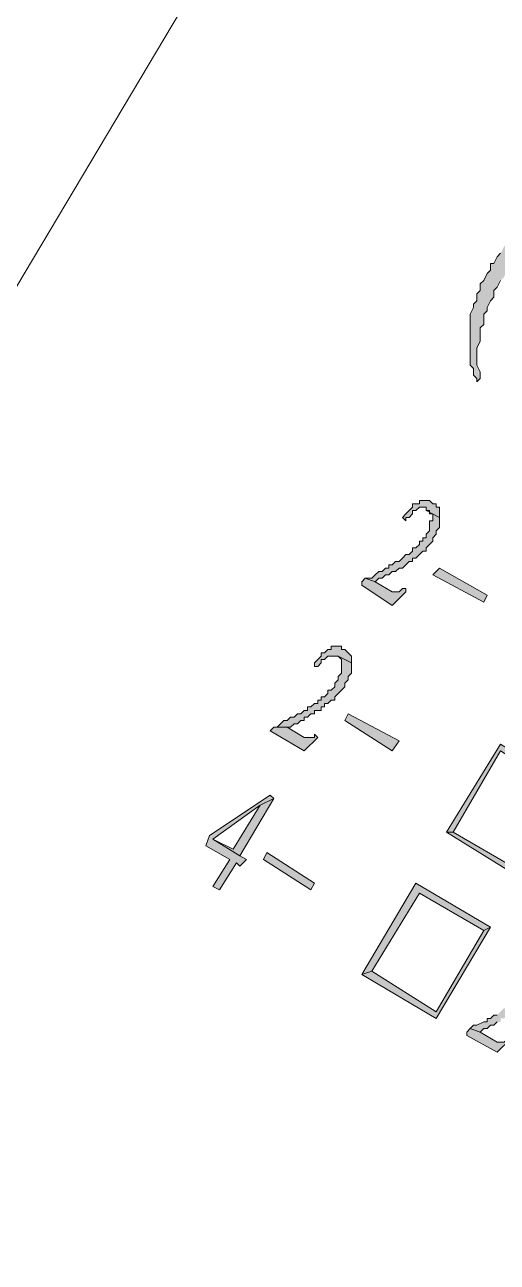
# Model space of a CAD drawing. Header units: millimetres. Extents: x 6 to 291, y 4 to 206.
# Drawn here: x 181.08 to 186.99, y 89.15 to 104.63 of the extents above; entities that cross this region are included whole.
import ezdxf

# ---------------------------------------------------------------- set-up
doc = ezdxf.new("R2010")
doc.units = ezdxf.units.MM
doc.layers.add('C00-00-00', color=7, linetype='Continuous')

msp = doc.modelspace()

# ---------------------------------------------------------------- hatches: boundary and pattern name
at = {"layer": 'C00-00-00'}
h = msp.add_hatch(color=256, dxfattribs=at)
h.dxf.hatch_style = 2
h.paths.add_polyline_path([(188.129328, 102.531338), (188.086994, 102.531338), (188.044661, 102.531338), (188.002328, 102.489005), (187.917661, 102.489005), (187.875328, 102.489005), (187.832994, 102.446672), (187.748328, 102.446672), (187.705994, 102.404338), (187.663661, 102.362005), (187.578994, 102.362005), (187.536661, 102.319672), (187.494328, 102.277338), (187.451994, 102.277338), (187.409661, 102.235005), (187.367328, 102.192672), (187.324994, 102.150338), (187.282661, 102.150338), (187.240328, 102.108005), (187.197994, 102.023338), (187.155661, 101.981005), (187.155661, 101.938672), (187.113328, 101.896338), (187.070994, 101.854005), (187.028661, 101.769338), (186.986328, 101.727005), (186.943994, 101.642338), (186.901661, 101.642338), (186.901661, 101.557672), (186.859328, 101.515338), (186.816994, 101.430672), (186.774661, 101.388338), (186.774661, 101.303672), (186.732328, 101.261338), (186.732328, 101.176672), (186.689994, 101.134338), (186.689994, 101.092005), (186.647661, 101.007338), (186.647661, 100.965005), (186.647661, 100.880338), (186.647661, 100.499338), (186.647661, 100.414672), (186.647661, 100.372338), (186.689994, 100.330005), (186.689994, 100.245338), (186.732328, 100.203005), (186.732328, 100.160672), (186.774661, 100.203005), (186.774661, 100.245338), (186.774661, 100.287672), (186.732328, 100.372338), (186.732328, 100.584005), (186.774661, 100.668672), (186.774661, 100.711005), (186.774661, 100.795672), (186.774661, 100.838005), (186.816994, 100.880338), (186.816994, 100.922672), (186.816994, 101.007338), (186.859328, 101.049672), (186.859328, 101.092005), (186.901661, 101.176672), (186.943994, 101.219005), (186.943994, 101.303672), (186.986328, 101.346005), (187.028661, 101.430672), (187.070994, 101.473005), (187.113328, 101.557672), (187.155661, 101.642338), (187.155661, 101.684672), (187.197994, 101.769338), (187.240328, 101.811672), (187.282661, 101.854005), (187.324994, 101.938672), (187.367328, 101.981005), (187.409661, 102.023338), (187.451994, 102.065672), (187.494328, 102.108005), (187.536661, 102.150338), (187.578994, 102.192672), (187.621328, 102.192672), (187.663661, 102.235005), (187.705994, 102.277338), (187.748328, 102.319672), (187.790661, 102.362005), (187.875328, 102.362005), (187.917661, 102.404338), (187.959994, 102.404338), (188.044661, 102.446672), (188.086994, 102.489005)])
h = msp.add_hatch(color=256, dxfattribs=at)
h.dxf.hatch_style = 2
h.paths.add_polyline_path([(186.181998, 98.636672), (186.139665, 98.679005), (186.012665, 98.679005), (186.012665, 98.636672), (185.970331, 98.636672), (185.927998, 98.636672), (185.927998, 98.594338), (185.885665, 98.552005), (185.843331, 98.509672), (185.800998, 98.467338), (185.843331, 98.425005), (185.843331, 98.467338), (185.885665, 98.467338), (185.927998, 98.509672), (185.927998, 98.552005), (185.970331, 98.552005), (186.012665, 98.594338), (186.097331, 98.594338), (186.097331, 98.552005), (186.266665, 98.467338), (186.266665, 98.552005), (186.266665, 98.594338), (186.224331, 98.594338), (186.224331, 98.636672)])
h = msp.add_hatch(color=256, dxfattribs=at)
h.dxf.hatch_style = 2
h.paths.add_polyline_path([(186.266667, 98.467334), (186.097333, 98.552001), (186.139667, 98.552001), (186.139667, 98.509668), (186.182, 98.509668), (186.182, 98.425001), (186.139667, 98.425001), (186.139667, 98.382668), (186.139667, 98.340334), (186.139667, 98.298001), (186.097333, 98.255668), (186.097333, 98.213334), (186.055, 98.213334), (186.055, 98.171001), (186.012667, 98.171001), (186.012667, 98.128668), (185.970333, 98.086334), (185.928, 98.086334), (185.928, 98.044001), (185.885667, 98.001668), (185.843333, 98.001668), (185.801, 97.959334), (185.758667, 97.917001), (185.716333, 97.917001), (185.674, 97.874668), (185.631667, 97.874668), (185.631667, 97.832334), (185.589333, 97.832334), (185.547, 97.790001), (185.504667, 97.790001), (185.462333, 97.747668), (185.42, 97.705334), (185.335333, 97.705334), (185.462333, 97.663001), (185.504667, 97.705334), (185.547, 97.705334), (185.589333, 97.747668), (185.631667, 97.747668), (185.674, 97.790001), (185.716333, 97.790001), (185.758667, 97.832334), (185.801, 97.832334), (185.843333, 97.874668), (185.885667, 97.917001), (185.928, 97.917001), (185.928, 97.959334), (185.970333, 97.959334), (186.012667, 98.001668), (186.055, 98.044001), (186.097333, 98.044001), (186.097333, 98.086334), (186.139667, 98.128668), (186.182, 98.171001), (186.182, 98.213334), (186.224333, 98.255668), (186.224333, 98.298001), (186.266667, 98.340334), (186.266667, 98.382668)])
h = msp.add_hatch(color=256, dxfattribs=at)
h.dxf.hatch_style = 2
h.paths.add_polyline_path([(186.266667, 97.832336), (186.859331, 97.493669), (186.817004, 97.409001), (186.181998, 97.747667)])
h = msp.add_hatch(color=256, dxfattribs=at)
h.dxf.hatch_style = 2
h.paths.add_polyline_path([(185.84334, 97.536004), (185.84334, 97.578337), (185.801006, 97.578337), (185.758673, 97.536004), (185.71634, 97.536004), (185.674006, 97.536004), (185.46234, 97.663004), (185.33534, 97.705337), (185.293006, 97.663004), (185.293006, 97.62067), (185.674006, 97.36667)])
h = msp.add_hatch(color=256, dxfattribs=at)
h.dxf.hatch_style = 2
h.paths.add_polyline_path([(185.166007, 96.647), (184.996674, 96.731666), (185.039007, 96.689333), (185.039007, 96.562333), (185.039007, 96.52), (184.996674, 96.477666), (184.996674, 96.435333), (184.95434, 96.393), (184.95434, 96.350666), (184.912007, 96.308333), (184.869674, 96.308333), (184.869674, 96.266), (184.82734, 96.223666), (184.785007, 96.223666), (184.785007, 96.181333), (184.742674, 96.181333), (184.742674, 96.139), (184.70034, 96.139), (184.658007, 96.096666), (184.615674, 96.096666), (184.615674, 96.054333), (184.57334, 96.054333), (184.531007, 96.012), (184.488674, 96.012), (184.44634, 95.969666), (184.404007, 95.969666), (184.361674, 95.927333), (184.31934, 95.927333), (184.277007, 95.885), (184.234674, 95.842666), (184.361674, 95.842666), (184.404007, 95.842666), (184.44634, 95.885), (184.488674, 95.885), (184.531007, 95.927333), (184.57334, 95.927333), (184.57334, 95.969666), (184.615674, 95.969666), (184.658007, 96.012), (184.70034, 96.012), (184.70034, 96.054333), (184.742674, 96.054333), (184.785007, 96.054333), (184.785007, 96.096666), (184.82734, 96.096666), (184.82734, 96.139), (184.869674, 96.139), (184.912007, 96.181333), (184.95434, 96.181333), (184.95434, 96.223666), (184.996674, 96.266), (185.039007, 96.308333), (185.08134, 96.350666), (185.08134, 96.393), (185.123674, 96.435333), (185.123674, 96.477666), (185.166007, 96.52), (185.166007, 96.562333), (185.166007, 96.604666)])
h = msp.add_hatch(color=256, dxfattribs=at)
h.dxf.hatch_style = 2
h.paths.add_polyline_path([(185.081339, 96.816337), (185.039005, 96.816337), (185.039005, 96.85867), (184.912005, 96.85867), (184.912005, 96.816337), (184.869672, 96.816337), (184.827339, 96.774004), (184.785005, 96.774004), (184.785005, 96.73167), (184.742672, 96.689337), (184.700339, 96.647004), (184.700339, 96.60467), (184.742672, 96.60467), (184.785005, 96.647004), (184.785005, 96.689337), (184.827339, 96.689337), (184.869672, 96.73167), (184.954339, 96.73167), (184.996672, 96.73167), (185.166005, 96.647004), (185.166005, 96.689337), (185.166005, 96.73167), (185.123672, 96.774004)])
h = msp.add_hatch(color=256, dxfattribs=at)
h.dxf.hatch_style = 2
h.paths.add_polyline_path([(185.123665, 96.012001), (185.758671, 95.673335), (185.674003, 95.546332), (185.081339, 95.927333)])
h = msp.add_hatch(color=256, dxfattribs=at)
h.dxf.hatch_style = 2
h.paths.add_polyline_path([(184.742664, 95.715669), (184.700331, 95.758002), (184.700331, 95.715669), (184.657997, 95.715669), (184.573331, 95.715669), (184.361664, 95.842669), (184.234664, 95.842669), (184.192331, 95.842669), (184.149997, 95.800336), (184.573331, 95.546336)])
h = msp.add_hatch(color=256, dxfattribs=at)
h.dxf.hatch_style = 2
h.paths.add_polyline_path([(187.917664, 95.080671), (187.028664, 95.631004), (186.351331, 94.530337), (186.435997, 94.530337), (187.028664, 95.546337), (187.832997, 95.038337)])
h = msp.add_hatch(color=256, dxfattribs=at)
h.dxf.hatch_style = 2
h.paths.add_polyline_path([(187.917664, 95.080671), (187.832997, 95.038337), (187.240331, 94.064671), (186.435997, 94.530337), (186.351331, 94.530337), (187.240331, 93.980004)])
h = msp.add_hatch(color=256, dxfattribs=at)
h.dxf.hatch_style = 2
h.paths.add_polyline_path([(184.192326, 94.953668), (184.149993, 94.996001), (183.387993, 94.488001), (183.34566, 94.361001), (183.641993, 94.191668), (183.430326, 93.853001), (183.514993, 93.810668), (183.72666, 94.149334), (183.768993, 94.107001), (183.85366, 94.191668), (183.768993, 94.234001), (183.430326, 94.445668), (184.022993, 94.869001)])
h = msp.add_hatch(color=256, dxfattribs=at)
h.dxf.hatch_style = 2
h.paths.add_polyline_path([(184.192326, 94.953668), (184.023005, 94.868999), (183.684331, 94.318669), (183.430341, 94.445672), (183.768999, 94.234001)])
h = msp.add_hatch(color=256, dxfattribs=at)
h.dxf.hatch_style = 2
h.paths.add_polyline_path([(184.107674, 94.276335), (184.700338, 93.895334), (184.657996, 93.810666), (184.065331, 94.191666)])
h = msp.add_hatch(color=256, dxfattribs=at)
h.dxf.hatch_style = 2
h.paths.add_polyline_path([(186.901673, 93.345005), (185.97034, 93.895338), (185.293006, 92.752338), (185.420006, 92.794672), (186.012673, 93.768338), (186.817006, 93.302672)])
h = msp.add_hatch(color=256, dxfattribs=at)
h.dxf.hatch_style = 2
h.paths.add_polyline_path([(186.901673, 93.345005), (186.817006, 93.302672), (186.22434, 92.286672), (185.420006, 92.794672), (185.293006, 92.752338), (186.22434, 92.202005)])
h = msp.add_hatch(color=256, dxfattribs=at)
h.dxf.hatch_style = 2
h.paths.add_polyline_path([(187.579006, 92.837001), (187.409672, 92.921668), (187.452006, 92.879334), (187.452006, 92.794668), (187.409672, 92.752334), (187.409672, 92.710001), (187.409672, 92.667668), (187.367339, 92.625334), (187.367339, 92.583001), (187.325006, 92.540668), (187.282672, 92.498334), (187.240339, 92.456001), (187.198006, 92.413668), (187.155672, 92.371334), (187.113339, 92.329001), (187.071006, 92.329001), (187.028672, 92.286668), (186.986339, 92.244334), (186.944006, 92.244334), (186.901672, 92.202001), (186.859339, 92.202001), (186.859339, 92.159668), (186.817006, 92.159668), (186.732339, 92.117334), (186.690006, 92.117334), (186.647672, 92.075001), (186.774672, 92.032668), (186.817006, 92.075001), (186.859339, 92.075001), (186.901672, 92.117334), (186.944006, 92.117334), (186.986339, 92.159668), (187.028672, 92.159668), (187.028672, 92.202001), (187.071006, 92.202001), (187.113339, 92.244334), (187.155672, 92.244334), (187.155672, 92.286668), (187.198006, 92.286668), (187.198006, 92.329001), (187.240339, 92.329001), (187.282672, 92.371334), (187.325006, 92.413668), (187.367339, 92.413668), (187.367339, 92.456001), (187.409672, 92.498334), (187.452006, 92.498334), (187.452006, 92.540668), (187.494339, 92.583001), (187.494339, 92.625334), (187.536672, 92.667668), (187.536672, 92.710001), (187.536672, 92.752334), (187.579006, 92.794668)])
h = msp.add_hatch(color=256, dxfattribs=at)
h.dxf.hatch_style = 2
h.paths.add_polyline_path([(187.155663, 91.948005), (187.113329, 91.948005), (187.070996, 91.905672), (186.986329, 91.905672), (186.774663, 92.032672), (186.647663, 92.075005), (186.605329, 92.032672), (186.605329, 91.990338), (186.986329, 91.778672)])

# ---------------------------------------------------------------- linework, layer by layer
at = {"layer": 'C00-00-00', "lineweight": 5}
msp.add_lwpolyline([(199.940331, 133.223005), (159.257996, 64.854665)], dxfattribs=at)
at = {"layer": 'C00-00-00', "lineweight": 13}
for points in [[(187.028661, 101.769338), (186.986328, 101.727005), (186.943994, 101.642338), (186.901661, 101.642338), (186.901661, 101.557672), (186.859328, 101.515338), (186.816994, 101.430672), (186.774661, 101.388338), (186.774661, 101.303672), (186.732328, 101.261338), (186.732328, 101.176672), (186.689994, 101.134338), (186.689994, 101.092005), (186.647661, 101.007338), (186.647661, 100.965005), (186.647661, 100.880338), (186.647661, 100.499338), (186.647661, 100.414672), (186.647661, 100.372338), (186.689994, 100.330005), (186.689994, 100.245338), (186.732328, 100.203005), (186.732328, 100.160672), (186.774661, 100.203005), (186.774661, 100.245338), (186.774661, 100.287672), (186.732328, 100.372338), (186.732328, 100.584005), (186.774661, 100.668672), (186.774661, 100.711005), (186.774661, 100.795672), (186.774661, 100.838005), (186.816994, 100.880338), (186.816994, 100.922672), (186.816994, 101.007338), (186.859328, 101.049672), (186.859328, 101.092005), (186.901661, 101.176672), (186.943994, 101.219005), (186.943994, 101.303672), (186.986328, 101.346005), (187.028661, 101.430672)], [(186.986339, 92.244334), (186.944006, 92.244334), (186.901672, 92.202001), (186.859339, 92.202001), (186.859339, 92.159668), (186.817006, 92.159668), (186.732339, 92.117334), (186.690006, 92.117334), (186.647672, 92.075001), (186.774672, 92.032668), (186.817006, 92.075001), (186.859339, 92.075001), (186.901672, 92.117334), (186.944006, 92.117334), (186.986339, 92.159668)]]:
    msp.add_lwpolyline(points, dxfattribs=at)
for points in [[(186.181998, 98.636672), (186.139665, 98.679005), (186.012665, 98.679005), (186.012665, 98.636672), (185.970331, 98.636672), (185.927998, 98.636672), (185.927998, 98.594338), (185.885665, 98.552005), (185.843331, 98.509672), (185.800998, 98.467338), (185.843331, 98.425005), (185.843331, 98.467338), (185.885665, 98.467338), (185.927998, 98.509672), (185.927998, 98.552005), (185.970331, 98.552005), (186.012665, 98.594338), (186.097331, 98.594338), (186.097331, 98.552005), (186.266665, 98.467338), (186.266665, 98.552005), (186.266665, 98.594338), (186.224331, 98.594338), (186.224331, 98.636672)], [(186.266667, 98.467334), (186.097333, 98.552001), (186.139667, 98.552001), (186.139667, 98.509668), (186.182, 98.509668), (186.182, 98.425001), (186.139667, 98.425001), (186.139667, 98.382668), (186.139667, 98.340334), (186.139667, 98.298001), (186.097333, 98.255668), (186.097333, 98.213334), (186.055, 98.213334), (186.055, 98.171001), (186.012667, 98.171001), (186.012667, 98.128668), (185.970333, 98.086334), (185.928, 98.086334), (185.928, 98.044001), (185.885667, 98.001668), (185.843333, 98.001668), (185.801, 97.959334), (185.758667, 97.917001), (185.716333, 97.917001), (185.674, 97.874668), (185.631667, 97.874668), (185.631667, 97.832334), (185.589333, 97.832334), (185.547, 97.790001), (185.504667, 97.790001), (185.462333, 97.747668), (185.42, 97.705334), (185.335333, 97.705334), (185.462333, 97.663001), (185.504667, 97.705334), (185.547, 97.705334), (185.589333, 97.747668), (185.631667, 97.747668), (185.674, 97.790001), (185.716333, 97.790001), (185.758667, 97.832334), (185.801, 97.832334), (185.843333, 97.874668), (185.885667, 97.917001), (185.928, 97.917001), (185.928, 97.959334), (185.970333, 97.959334), (186.012667, 98.001668), (186.055, 98.044001), (186.097333, 98.044001), (186.097333, 98.086334), (186.139667, 98.128668), (186.182, 98.171001), (186.182, 98.213334), (186.224333, 98.255668), (186.224333, 98.298001), (186.266667, 98.340334), (186.266667, 98.382668)], [(186.266667, 97.832336), (186.859331, 97.493669), (186.817004, 97.409001), (186.181998, 97.747667)], [(185.84334, 97.536004), (185.84334, 97.578337), (185.801006, 97.578337), (185.758673, 97.536004), (185.71634, 97.536004), (185.674006, 97.536004), (185.46234, 97.663004), (185.33534, 97.705337), (185.293006, 97.663004), (185.293006, 97.62067), (185.674006, 97.36667)], [(185.166007, 96.647), (184.996674, 96.731666), (185.039007, 96.689333), (185.039007, 96.562333), (185.039007, 96.52), (184.996674, 96.477666), (184.996674, 96.435333), (184.95434, 96.393), (184.95434, 96.350666), (184.912007, 96.308333), (184.869674, 96.308333), (184.869674, 96.266), (184.82734, 96.223666), (184.785007, 96.223666), (184.785007, 96.181333), (184.742674, 96.181333), (184.742674, 96.139), (184.70034, 96.139), (184.658007, 96.096666), (184.615674, 96.096666), (184.615674, 96.054333), (184.57334, 96.054333), (184.531007, 96.012), (184.488674, 96.012), (184.44634, 95.969666), (184.404007, 95.969666), (184.361674, 95.927333), (184.31934, 95.927333), (184.277007, 95.885), (184.234674, 95.842666), (184.361674, 95.842666), (184.404007, 95.842666), (184.44634, 95.885), (184.488674, 95.885), (184.531007, 95.927333), (184.57334, 95.927333), (184.57334, 95.969666), (184.615674, 95.969666), (184.658007, 96.012), (184.70034, 96.012), (184.70034, 96.054333), (184.742674, 96.054333), (184.785007, 96.054333), (184.785007, 96.096666), (184.82734, 96.096666), (184.82734, 96.139), (184.869674, 96.139), (184.912007, 96.181333), (184.95434, 96.181333), (184.95434, 96.223666), (184.996674, 96.266), (185.039007, 96.308333), (185.08134, 96.350666), (185.08134, 96.393), (185.123674, 96.435333), (185.123674, 96.477666), (185.166007, 96.52), (185.166007, 96.562333), (185.166007, 96.604666)], [(185.081339, 96.816337), (185.039005, 96.816337), (185.039005, 96.85867), (184.912005, 96.85867), (184.912005, 96.816337), (184.869672, 96.816337), (184.827339, 96.774004), (184.785005, 96.774004), (184.785005, 96.73167), (184.742672, 96.689337), (184.700339, 96.647004), (184.700339, 96.60467), (184.742672, 96.60467), (184.785005, 96.647004), (184.785005, 96.689337), (184.827339, 96.689337), (184.869672, 96.73167), (184.954339, 96.73167), (184.996672, 96.73167), (185.166005, 96.647004), (185.166005, 96.689337), (185.166005, 96.73167), (185.123672, 96.774004)], [(185.123665, 96.012001), (185.758671, 95.673335), (185.674003, 95.546332), (185.081339, 95.927333)], [(184.742664, 95.715669), (184.700331, 95.758002), (184.700331, 95.715669), (184.657997, 95.715669), (184.573331, 95.715669), (184.361664, 95.842669), (184.234664, 95.842669), (184.192331, 95.842669), (184.149997, 95.800336), (184.573331, 95.546336)], [(187.917664, 95.080671), (187.028664, 95.631004), (186.351331, 94.530337), (186.435997, 94.530337), (187.028664, 95.546337), (187.832997, 95.038337)], [(187.917664, 95.080671), (187.832997, 95.038337), (187.240331, 94.064671), (186.435997, 94.530337), (186.351331, 94.530337), (187.240331, 93.980004)], [(184.192326, 94.953668), (184.149993, 94.996001), (183.387993, 94.488001), (183.34566, 94.361001), (183.641993, 94.191668), (183.430326, 93.853001), (183.514993, 93.810668), (183.72666, 94.149334), (183.768993, 94.107001), (183.85366, 94.191668), (183.768993, 94.234001), (183.430326, 94.445668), (184.022993, 94.869001)], [(184.192326, 94.953668), (184.023005, 94.868999), (183.684331, 94.318669), (183.430341, 94.445672), (183.768999, 94.234001)], [(184.107674, 94.276335), (184.700338, 93.895334), (184.657996, 93.810666), (184.065331, 94.191666)], [(186.901673, 93.345005), (185.97034, 93.895338), (185.293006, 92.752338), (185.420006, 92.794672), (186.012673, 93.768338), (186.817006, 93.302672)], [(186.901673, 93.345005), (186.817006, 93.302672), (186.22434, 92.286672), (185.420006, 92.794672), (185.293006, 92.752338), (186.22434, 92.202005)], [(187.155663, 91.948005), (187.113329, 91.948005), (187.070996, 91.905672), (186.986329, 91.905672), (186.774663, 92.032672), (186.647663, 92.075005), (186.605329, 92.032672), (186.605329, 91.990338), (186.986329, 91.778672)]]:
    msp.add_lwpolyline(points, close=True, dxfattribs=at)

doc.saveas('drawing.dxf')
